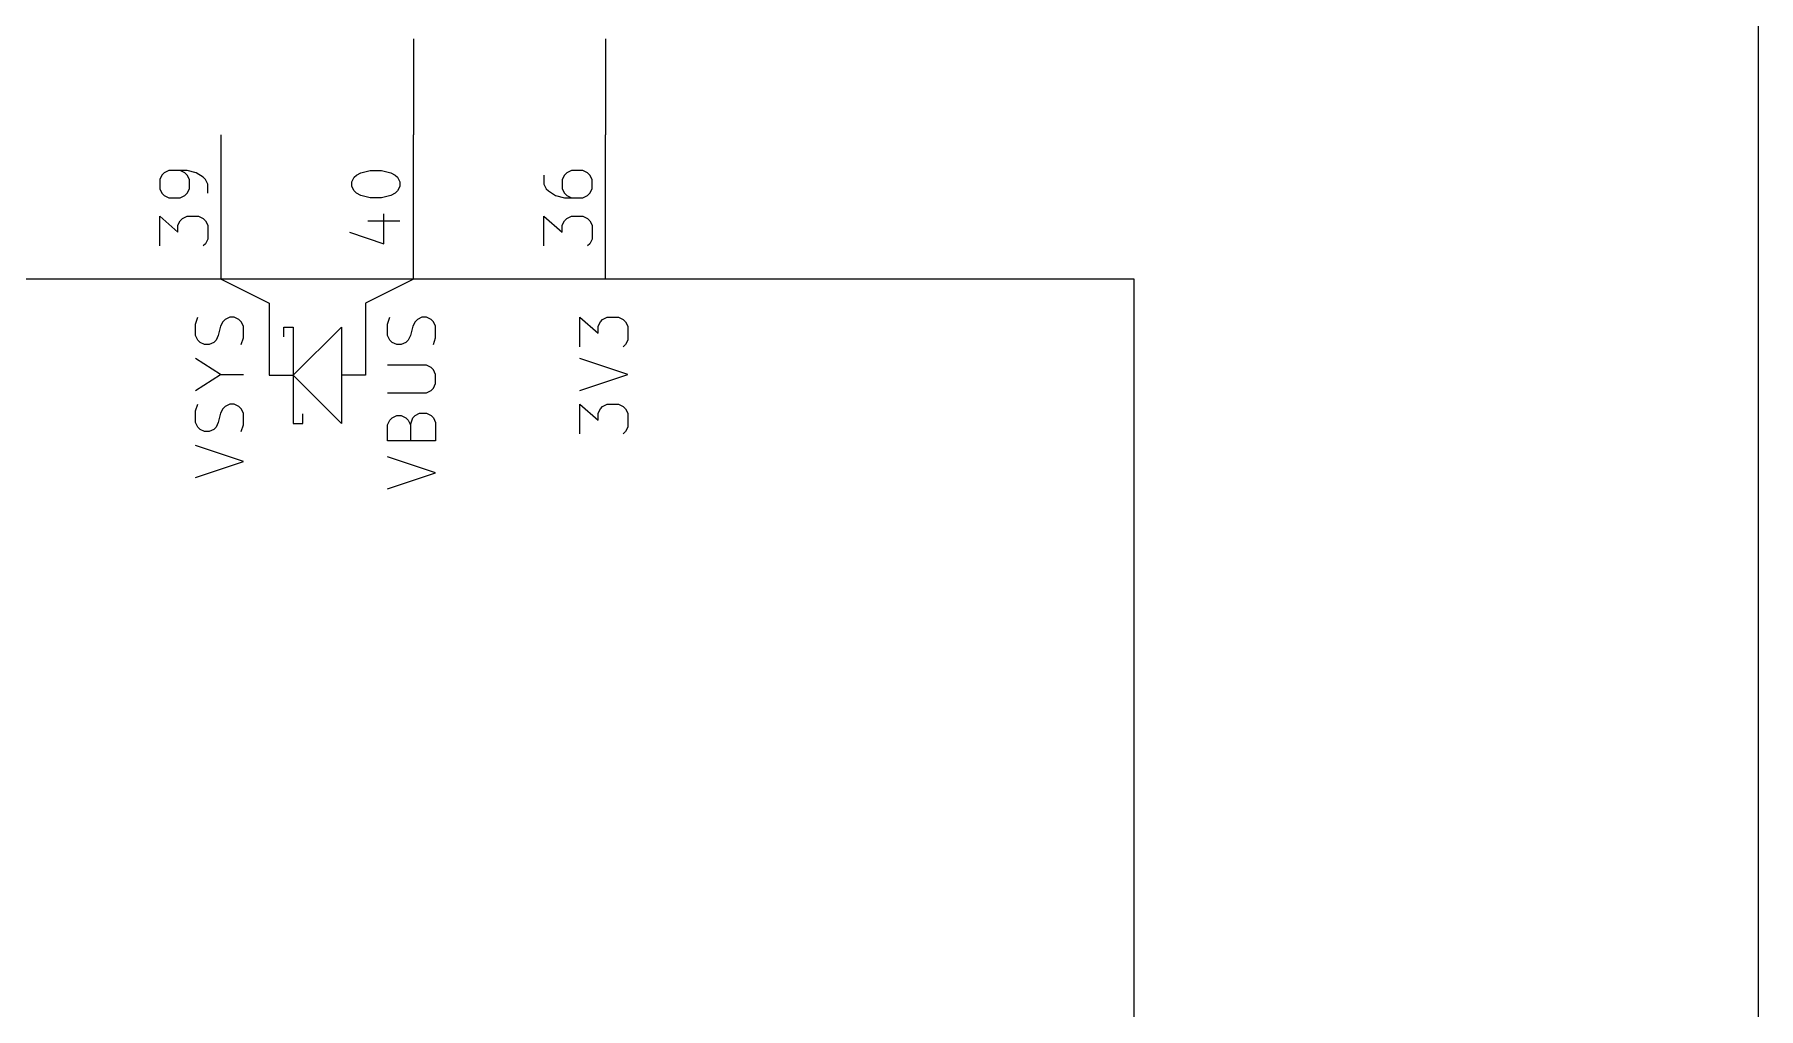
# Model space of a CAD drawing. Header units: inches. Extents: x 0.4 to 11.3, y -7.9 to -0.4.
# Drawn here: x 4.206 to 6, y -4.908 to -3.896 of the extents above; entities that cross this region are included whole.
import ezdxf

# ---------------------------------------------------------------- set-up
doc = ezdxf.new("R2010")
doc.units = ezdxf.units.IN
doc.header["$MEASUREMENT"] = 0
for name, color, linetype in [('GREENSIXTYFIVE', 129, 'CONTINUOUS'), ('LIGHTBLUE', 172, 'CONTINUOUS'), ('LIGHTGREEN', 92, 'CONTINUOUS'), ('LIGHTRED', 12, 'CONTINUOUS'), ('RED', 14, 'CONTINUOUS'), ('WHITE', 250, 'CONTINUOUS')]:
    doc.layers.add(name, color=color, linetype=linetype)

msp = doc.modelspace()

# ---------------------------------------------------------------- linework, layer by layer
at = {"layer": 'GREENSIXTYFIVE', "linetype": 'CONTINUOUS'}
for p, q in [((4.3731, -4.1967), (4.3755, -4.1895)), ((4.3731, -4.2086), (4.3731, -4.1967)), ((4.4017, -4.1943), (4.3993, -4.199)), ((4.4041, -4.1919), (4.4017, -4.1943)), ((4.4088, -4.1895), (4.4041, -4.1919)), ((4.4136, -4.1895), (4.4088, -4.1895)), ((4.4184, -4.1919), (4.4136, -4.1895)), ((4.4208, -4.1943), (4.4184, -4.1919)), ((4.4231, -4.199), (4.4208, -4.1943)), ((4.5731, -4.1967), (4.5755, -4.1895)), ((4.5731, -4.2086), (4.5731, -4.1967)), ((4.6017, -4.1943), (4.5993, -4.199)), ((4.6041, -4.1919), (4.6017, -4.1943)), ((4.6088, -4.1895), (4.6041, -4.1919)), ((4.6136, -4.1895), (4.6088, -4.1895)), ((4.6184, -4.1919), (4.6136, -4.1895)), ((4.6208, -4.1943), (4.6184, -4.1919)), ((4.6231, -4.199), (4.6208, -4.1943)), ((4.7731, -4.2205), (4.7731, -4.1895)), ((4.7731, -4.1895), (4.7922, -4.2062)), ((4.7922, -4.199), (4.7946, -4.1943)), ((4.7946, -4.1943), (4.7969, -4.1919)), ((4.7969, -4.1919), (4.8017, -4.1895)), ((4.8017, -4.1895), (4.8136, -4.1895)), ((4.8136, -4.1895), (4.8184, -4.1919)), ((4.8184, -4.1919), (4.8208, -4.1943)), ((4.8208, -4.1943), (4.8231, -4.199)), ((4.3755, -4.2133), (4.3731, -4.2086)), ((4.3779, -4.2157), (4.3755, -4.2133)), ((4.3827, -4.2181), (4.3779, -4.2157)), ((4.3922, -4.2157), (4.3874, -4.2181)), ((4.3946, -4.2133), (4.3922, -4.2157)), ((4.3969, -4.2086), (4.3946, -4.2133)), ((4.3993, -4.199), (4.3969, -4.2086)), ((4.4208, -4.2181), (4.4231, -4.2109)), ((4.4231, -4.2109), (4.4231, -4.199)), ((4.5755, -4.2133), (4.5731, -4.2086)), ((4.5779, -4.2157), (4.5755, -4.2133)), ((4.5827, -4.2181), (4.5779, -4.2157)), ((4.5922, -4.2157), (4.5874, -4.2181)), ((4.5946, -4.2133), (4.5922, -4.2157)), ((4.5969, -4.2086), (4.5946, -4.2133)), ((4.5993, -4.199), (4.5969, -4.2086)), ((4.6208, -4.2181), (4.6231, -4.2109)), ((4.6231, -4.2109), (4.6231, -4.199)), ((4.7922, -4.2062), (4.7922, -4.199)), ((4.8231, -4.2133), (4.8208, -4.2181)), ((4.8231, -4.199), (4.8231, -4.2133)), ((4.3993, -4.249), (4.3731, -4.2324)), ((4.3874, -4.2181), (4.3827, -4.2181)), ((4.5874, -4.2181), (4.5827, -4.2181)), ((4.8231, -4.249), (4.7731, -4.2324)), ((4.8208, -4.2181), (4.8184, -4.2205)), ((4.3731, -4.2657), (4.3993, -4.249)), ((4.3993, -4.249), (4.4231, -4.249)), ((4.6136, -4.2395), (4.5731, -4.2395)), ((4.6184, -4.2419), (4.6136, -4.2395)), ((4.6208, -4.2443), (4.6184, -4.2419)), ((4.6231, -4.249), (4.6208, -4.2443)), ((4.6231, -4.2586), (4.6231, -4.249)), ((4.7731, -4.2657), (4.8231, -4.249)), ((4.5731, -4.2681), (4.6136, -4.2681)), ((4.6136, -4.2681), (4.6184, -4.2657)), ((4.6184, -4.2657), (4.6208, -4.2633)), ((4.6208, -4.2633), (4.6231, -4.2586)), ((4.3731, -4.2871), (4.3755, -4.28)), ((4.3731, -4.299), (4.3731, -4.2871)), ((4.4017, -4.2848), (4.3993, -4.2895)), ((4.4041, -4.2824), (4.4017, -4.2848)), ((4.4088, -4.28), (4.4041, -4.2824)), ((4.4136, -4.28), (4.4088, -4.28)), ((4.4184, -4.2824), (4.4136, -4.28)), ((4.4208, -4.2848), (4.4184, -4.2824)), ((4.4231, -4.2895), (4.4208, -4.2848)), ((4.7731, -4.3109), (4.7731, -4.28)), ((4.7731, -4.28), (4.7922, -4.2967)), ((4.7922, -4.2895), (4.7946, -4.2848)), ((4.7946, -4.2848), (4.7969, -4.2824)), ((4.7969, -4.2824), (4.8017, -4.28)), ((4.8017, -4.28), (4.8136, -4.28)), ((4.8136, -4.28), (4.8184, -4.2824)), ((4.8184, -4.2824), (4.8208, -4.2848)), ((4.8208, -4.2848), (4.8231, -4.2895)), ((4.3755, -4.3038), (4.3731, -4.299)), ((4.3779, -4.3062), (4.3755, -4.3038)), ((4.3827, -4.3086), (4.3779, -4.3062)), ((4.3922, -4.3062), (4.3874, -4.3086)), ((4.3946, -4.3038), (4.3922, -4.3062)), ((4.3969, -4.299), (4.3946, -4.3038)), ((4.3993, -4.2895), (4.3969, -4.299)), ((4.4208, -4.3086), (4.4231, -4.3014)), ((4.4231, -4.3014), (4.4231, -4.2895)), ((4.5731, -4.3014), (4.5755, -4.2967)), ((4.5731, -4.3181), (4.5731, -4.3014)), ((4.5755, -4.2967), (4.5779, -4.2943)), ((4.5779, -4.2943), (4.5827, -4.2919)), ((4.5827, -4.2919), (4.5874, -4.2919)), ((4.5874, -4.2919), (4.5922, -4.2943)), ((4.5922, -4.2943), (4.5946, -4.2967)), ((4.5946, -4.2967), (4.5969, -4.3014)), ((4.5969, -4.3014), (4.5993, -4.2943)), ((4.5969, -4.3014), (4.5969, -4.3181)), ((4.5993, -4.2943), (4.6017, -4.2919)), ((4.6017, -4.2919), (4.6065, -4.2895)), ((4.6065, -4.2895), (4.6136, -4.2895)), ((4.6136, -4.2895), (4.6184, -4.2919)), ((4.6184, -4.2919), (4.6208, -4.2943)), ((4.6208, -4.2943), (4.6231, -4.299)), ((4.6231, -4.299), (4.6231, -4.3181)), ((4.7922, -4.2967), (4.7922, -4.2895)), ((4.8231, -4.3038), (4.8208, -4.3086)), ((4.8231, -4.2895), (4.8231, -4.3038)), ((4.4231, -4.3395), (4.3731, -4.3229)), ((4.3874, -4.3086), (4.3827, -4.3086)), ((4.6231, -4.3181), (4.5731, -4.3181)), ((4.8208, -4.3086), (4.8184, -4.3109)), ((4.3731, -4.3562), (4.4231, -4.3395)), ((4.6231, -4.3514), (4.5731, -4.3348)), ((4.5731, -4.3681), (4.6231, -4.3514))]:
    msp.add_line(p, q, dxfattribs=at)
at = {"layer": 'LIGHTBLUE', "linetype": 'CONTINUOUS'}
msp.add_line((6, -7.35), (6, -3.55), dxfattribs=at)
at = {"layer": 'LIGHTGREEN', "linetype": 'CONTINUOUS'}
for p, q in [((4.6, -3.9), (4.6, -4)), ((4.8, -3.9), (4.8, -4))]:
    msp.add_line(p, q, dxfattribs=at)
at = {"layer": 'LIGHTRED', "linetype": 'CONTINUOUS'}
for p, q in [((4.3454, -4.0369), (4.3406, -4.0393)), ((4.3644, -4.0369), (4.3454, -4.0369)), ((4.3621, -4.0393), (4.3573, -4.0369)), ((4.374, -4.0393), (4.3644, -4.0369)), ((4.5454, -4.0393), (4.5549, -4.0369)), ((4.5549, -4.0369), (4.5668, -4.0369)), ((4.5668, -4.0369), (4.5764, -4.0393)), ((4.7644, -4.0369), (4.7597, -4.0393)), ((4.7764, -4.0369), (4.7644, -4.0369)), ((4.7811, -4.0393), (4.7764, -4.0369)), ((4.3383, -4.0417), (4.3359, -4.0464)), ((4.3359, -4.0464), (4.3359, -4.0559)), ((4.3406, -4.0393), (4.3383, -4.0417)), ((4.3644, -4.0417), (4.3621, -4.0393)), ((4.3668, -4.0464), (4.3644, -4.0417)), ((4.3668, -4.0559), (4.3668, -4.0464)), ((4.3811, -4.044), (4.374, -4.0393)), ((4.3835, -4.0464), (4.3811, -4.044)), ((4.3859, -4.0512), (4.3835, -4.0464)), ((4.3859, -4.0607), (4.3859, -4.0512)), ((4.5359, -4.0488), (4.5383, -4.044)), ((4.5359, -4.0536), (4.5359, -4.0488)), ((4.5383, -4.0583), (4.5359, -4.0536)), ((4.5383, -4.044), (4.5406, -4.0417)), ((4.5406, -4.0417), (4.5454, -4.0393)), ((4.5764, -4.0393), (4.5811, -4.0417)), ((4.5811, -4.0417), (4.5835, -4.044)), ((4.5835, -4.044), (4.5859, -4.0488)), ((4.5859, -4.0536), (4.5835, -4.0583)), ((4.5859, -4.0488), (4.5859, -4.0536)), ((4.7359, -4.0417), (4.7359, -4.0512)), ((4.7359, -4.0512), (4.7383, -4.0559)), ((4.7573, -4.0417), (4.7549, -4.0464)), ((4.7549, -4.0464), (4.7549, -4.0559)), ((4.7597, -4.0393), (4.7573, -4.0417)), ((4.7835, -4.0417), (4.7811, -4.0393)), ((4.7859, -4.0464), (4.7835, -4.0417)), ((4.7859, -4.0559), (4.7859, -4.0464)), ((4.3359, -4.0559), (4.3383, -4.0607)), ((4.3383, -4.0607), (4.3406, -4.0631)), ((4.3406, -4.0631), (4.3454, -4.0655)), ((4.3454, -4.0655), (4.3573, -4.0655)), ((4.3573, -4.0655), (4.3621, -4.0631)), ((4.3621, -4.0631), (4.3644, -4.0607)), ((4.3644, -4.0607), (4.3668, -4.0559)), ((4.5406, -4.0607), (4.5383, -4.0583)), ((4.5454, -4.0631), (4.5406, -4.0607)), ((4.5549, -4.0655), (4.5454, -4.0631)), ((4.5668, -4.0655), (4.5549, -4.0655)), ((4.5764, -4.0631), (4.5668, -4.0655)), ((4.5811, -4.0607), (4.5764, -4.0631)), ((4.5835, -4.0583), (4.5811, -4.0607)), ((4.7383, -4.0559), (4.7406, -4.0583)), ((4.7406, -4.0583), (4.7478, -4.0631)), ((4.7478, -4.0631), (4.7573, -4.0655)), ((4.7549, -4.0559), (4.7573, -4.0607)), ((4.7573, -4.0607), (4.7597, -4.0631)), ((4.7573, -4.0655), (4.7764, -4.0655)), ((4.7597, -4.0631), (4.7644, -4.0655)), ((4.7764, -4.0655), (4.7811, -4.0631)), ((4.7811, -4.0631), (4.7835, -4.0607)), ((4.7835, -4.0607), (4.7859, -4.0559)), ((4.3359, -4.1155), (4.3359, -4.0845)), ((4.3359, -4.0845), (4.3549, -4.1012)), ((4.3549, -4.094), (4.3573, -4.0893)), ((4.3573, -4.0893), (4.3597, -4.0869)), ((4.3597, -4.0869), (4.3644, -4.0845)), ((4.3644, -4.0845), (4.3764, -4.0845)), ((4.3764, -4.0845), (4.3811, -4.0869)), ((4.3811, -4.0869), (4.3835, -4.0893)), ((4.3835, -4.0893), (4.3859, -4.094)), ((4.5525, -4.0893), (4.5859, -4.0893)), ((4.5692, -4.1131), (4.5692, -4.0821)), ((4.7359, -4.1155), (4.7359, -4.0845)), ((4.7359, -4.0845), (4.7549, -4.1012)), ((4.7549, -4.094), (4.7573, -4.0893)), ((4.7573, -4.0893), (4.7597, -4.0869)), ((4.7597, -4.0869), (4.7644, -4.0845)), ((4.7644, -4.0845), (4.7764, -4.0845)), ((4.7764, -4.0845), (4.7811, -4.0869)), ((4.7811, -4.0869), (4.7835, -4.0893)), ((4.7835, -4.0893), (4.7859, -4.094)), ((4.3549, -4.1012), (4.3549, -4.094)), ((4.3859, -4.1083), (4.3835, -4.1131)), ((4.3859, -4.094), (4.3859, -4.1083)), ((4.5335, -4.1012), (4.5692, -4.1131)), ((4.7549, -4.1012), (4.7549, -4.094)), ((4.7859, -4.1083), (4.7835, -4.1131)), ((4.7859, -4.094), (4.7859, -4.1083)), ((4.3835, -4.1131), (4.3811, -4.1155)), ((4.7835, -4.1131), (4.7811, -4.1155))]:
    msp.add_line(p, q, dxfattribs=at)
at = {"layer": 'RED', "linetype": 'CONTINUOUS'}
for p, q in [((4.4, -4.15), (4.4, -4)), ((4.6, -4.15), (4.6, -4)), ((4.8, -4.15), (4.8, -4)), ((5.35, -4.15), (3.85, -4.15)), ((4.4, -4.15), (4.45, -4.175)), ((4.6, -4.15), (4.55, -4.175)), ((5.35, -6.75), (5.35, -4.15)), ((4.45, -4.175), (4.45, -4.25)), ((4.55, -4.175), (4.55, -4.25)), ((4.465, -4.21), (4.465, -4.2)), ((4.465, -4.2), (4.475, -4.2)), ((4.475, -4.2), (4.475, -4.3)), ((4.475, -4.25), (4.525, -4.2)), ((4.525, -4.2), (4.525, -4.3)), ((4.45, -4.25), (4.475, -4.25)), ((4.525, -4.3), (4.475, -4.25)), ((4.55, -4.25), (4.525, -4.25)), ((4.475, -4.3), (4.485, -4.3)), ((4.485, -4.3), (4.485, -4.29))]:
    msp.add_line(p, q, dxfattribs=at)
at = {"layer": 'WHITE', "linetype": 'CONTINUOUS'}
for p, q in [((5.35, -4.15), (3.85, -4.15)), ((5.35, -6.75), (5.35, -4.15))]:
    msp.add_line(p, q, dxfattribs=at)

doc.saveas('drawing.dxf')
